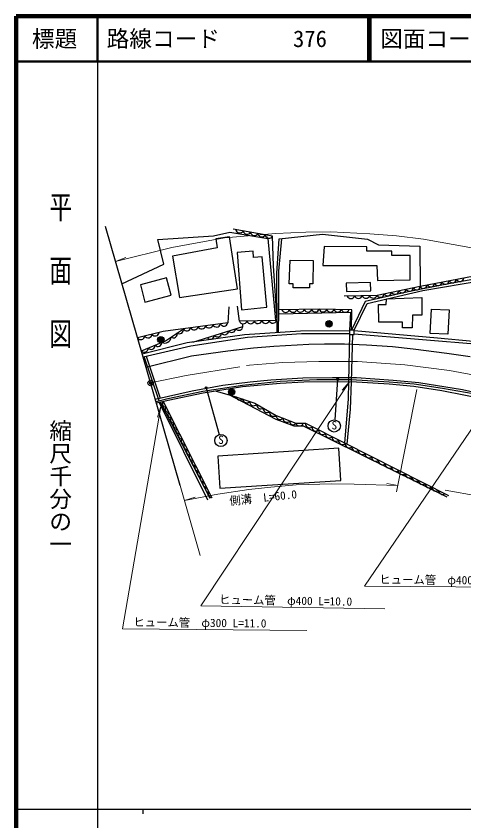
# Model space of a CAD drawing. Units: millimetres at full size, sheet at 1:1000; details may follow other scales. Extents: x 40000 to 680000, y 20000 to 380000.
# Drawn here: x 40000 to 138867, y 202409 to 380000 of the extents above; entities that cross this region are included whole.
import ezdxf
from ezdxf.enums import TextEntityAlignment as Align

# ---------------------------------------------------------------- set-up
doc = ezdxf.new("R2010")
doc.units = ezdxf.units.MM
doc.header["$LTSCALE"] = 1000
doc.header["$PDMODE"] = 32
doc.header["$PDSIZE"] = 500
doc.linetypes.add('CHAIN', pattern=[18.5, 12, -1.5, 3.5, -1.5])
for name, color, linetype, lineweight in [('M-BGD', 7, 'Continuous', 25), ('M-BGD-EXST', 7, 'Continuous', 25), ('M-BMK', 2, 'CHAIN', 13), ('M-BMK-OTRS', 5, 'Continuous', 25), ('M-BMK-SRVR', 3, 'Continuous', 25), ('M-STR-HTXT', 7, 'Continuous', 13), ('M-TTL', 2, 'Continuous', 140), ('M-TTL-BAND', 7, 'Continuous', 25), ('M-TTL-LINE', 7, 'Continuous', 50)]:
    doc.layers.add(name, color=color, linetype=linetype, lineweight=lineweight)
doc.layers.add('M-OTRS', color=6, linetype='Continuous')
doc.layers.add('M-TTL-TXT', color=7, linetype='Continuous')
doc.styles.add('@ＭＳ ゴシック', font='')
doc.styles.add('ＭＳ ゴシック', font='')
doc.styles.get('@ＭＳ ゴシック').set_extended_font_data('@MS Gothic')
doc.styles.get('ＭＳ ゴシック').set_extended_font_data('MS Gothic')

msp = doc.modelspace()

# ---------------------------------------------------------------- hatches: boundary and pattern name
at = {"layer": 'M-BGD'}
for points in [[(108391, 312094, -0.41421), (109091, 312794, -0.41421), (109791, 312094, -1)], [(71256, 308590, -0.41421), (71956, 309290, -0.41421), (72656, 308590, -1)], [(86886, 297065, -0.41421), (87586, 297765, -0.41421), (88286, 297065, -1)]]:
    msp.add_hatch(color=256, dxfattribs=at).paths.add_polyline_path(points)
at = {"layer": 'M-BGD-EXST'}
for points in [[(111205, 299926, -1), (110766, 299686, -0.41421), (110866, 300026, -0.41421)], [(82191, 298088, -1), (81752, 297849, -0.41421), (81852, 298188, -0.41421)]]:
    msp.add_hatch(color=256, dxfattribs=at).paths.add_polyline_path(points)

# ---------------------------------------------------------------- linework, layer by layer
at = {"layer": 'M-BGD'}
for p, q in [((114615, 310711), (117537, 316615)), ((97263, 312830), (97614, 312832)), ((113615, 309711), (113408, 299293)), ((114265, 309711), (113943, 299297)), ((114615, 309858), (144179, 307427)), ((71591, 295068), (68273, 304886)), ((68747, 304995), (71817, 295694)), ((72471, 294921), (83220, 273733)), ((71614, 294718), (82233, 273222)), ((82818, 273520), (71916, 294790))]:
    msp.add_line(p, q, dxfattribs=at)
for points in [[(63368, 320917), (72613, 325296), (71261, 330733), (83552, 331548), (87165, 332287), (95545, 330903), (97263, 312830), (89314, 312651), (88878, 315985)], [(97614, 312832), (96859, 324876), (96627, 331447), (87893, 332968)], [(97630, 310123), (97552, 323269), (98047, 330819), (107680, 331902), (117607, 330790), (120017, 329500), (129132, 329217), (129175, 320342)], [(97928, 310143), (98035, 315149), (98035, 323748), (98357, 327724), (98641, 330886)], [(223654, 308039), (209829, 306453), (201512, 305944), (197196, 306437), (195201, 307059), (185542, 311603), (180283, 313245), (172760, 315207), (159416, 319293), (156467, 320151), (151769, 321113), (142687, 322917), (129175, 320342), (119688, 318350), (112452, 318213)], [(222783, 306913), (201334, 305004), (193538, 306220), (179288, 312683), (165740, 315522), (156604, 318850), (152498, 320057), (142431, 322143), (135126, 320883), (126556, 319172), (117077, 317053), (114016, 310711)], [(117537, 316615), (129783, 319471), (142815, 321630), (152795, 319537), (165620, 315195), (179481, 312043), (193321, 305710), (201276, 304500), (213706, 305646), (222837, 306356)], [(86966, 315845), (86769, 312287), (72479, 310428), (66816, 308993)], [(98017, 314324), (113812, 314667), (113615, 310711)], [(114016, 310711), (114149, 315192), (106911, 315321), (98035, 315149)], [(67652, 306101), (73008, 308366), (76935, 311008)], [(79049, 308050), (90062, 311516), (90049, 312097)], [(113615, 310558), (102827, 310471), (90434, 309640), (77743, 307867), (67864, 305369)], [(68020, 304828), (78583, 307246), (91097, 309142), (103029, 309948), (113615, 309948)], [(144194, 307870), (140947, 308228), (133059, 308936), (114615, 310518)], [(68678, 302555), (78724, 305005), (86717, 306172), (92449, 306795), (96914, 307150), (104617, 307637), (108102, 307672), (112527, 307650), (117388, 307478), (123125, 307128), (127661, 306564), (135132, 305600), (140246, 304879)], [(70734, 295444), (78884, 297325), (85621, 298558), (91652, 299316), (96260, 299769), (103286, 300162), (109864, 300256), (115119, 300274), (123278, 299689), (128940, 299118), (138533, 297601), (148640, 295290), (159868, 292484), (177394, 287891), (194442, 283482)], [(194365, 283185), (154829, 293585), (146660, 295409), (140876, 296661), (134118, 297852), (127875, 298786), (122377, 299239), (113959, 299746), (106428, 299706), (98273, 299335), (89956, 298510), (81241, 297155), (73532, 295531), (70890, 294907)], [(144447, 295273), (134027, 297301), (127798, 298238), (122340, 298789), (113943, 299297), (103491, 299219), (98312, 298923), (90000, 298163), (81304, 296810), (73608, 295190), (70987, 294570)], [(113408, 299293), (113338, 295475), (112526, 285812)], [(113943, 299297), (113756, 293274), (113051, 285545)], [(84138, 297251), (88082, 296166), (92677, 294621), (97391, 291890), (101758, 290141), (103864, 290141), (112526, 285812), (135456, 274178)], [(135203, 273833), (103437, 289481), (101406, 289481), (97440, 290974), (86862, 296501)]]:
    msp.add_lwpolyline(points, dxfattribs=at)
for points in [[(76053, 317910), (88904, 319800), (87128, 331297), (84109, 330831), (84358, 328828), (74566, 327043)], [(119776, 321654), (126986, 321787), (126986, 327176), (122927, 327176), (122927, 328106), (117435, 328106), (117435, 329069), (108011, 329135), (107705, 324989), (119674, 324989)], [(88814, 327808), (89801, 315206), (95340, 315735), (94360, 326894), (92447, 326726), (92326, 328105)], [(100542, 326130), (105583, 326050), (105502, 320933), (104743, 320933), (104743, 320024), (101189, 320024), (101189, 320944), (100252, 320944)], [(68444, 316886), (74227, 318402), (73221, 322241), (67438, 320725)], [(112929, 319265), (118317, 319394), (118274, 321199), (112886, 321071)], [(121761, 317600), (129575, 317874), (129575, 314040), (127514, 314040), (127442, 311194), (125310, 311194), (125310, 312489), (120104, 312489), (120029, 316373), (121705, 316373)], [(131435, 309982), (131676, 315351), (135591, 315175), (135350, 309806)], [(113615, 309711), (114615, 309711), (114615, 310711), (113615, 310711)], [(84958, 275819), (111677, 277516), (111226, 284625), (84507, 282929)]]:
    msp.add_lwpolyline(points, close=True, dxfattribs=at)
for centre in [(109091, 312094), (71956, 308590), (87586, 297065)]:
    msp.add_circle(centre, 700, dxfattribs=at)
for centre, radius, start, end in [((89388, 333011), 875, 190.11897, 330.11897), ((91008, 332729), 875, 190.11897, 330.11897), ((92628, 332447), 875, 190.11897, 330.11897), ((94248, 332165), 875, 190.11897, 330.11897), ((95868, 331882), 875, 190.11897, 330.11897), ((134773, 321713), 875, 210.79159, 350.79159), ((136388, 322021), 875, 210.79159, 350.79159), ((138003, 322329), 875, 210.79159, 350.79159), ((125259, 319826), 875, 211.85453, 351.85453), ((126869, 320164), 875, 211.85453, 351.85453), ((128431, 320304), 745, 200.81234, 2.89671), ((129926, 320790), 875, 210.79159, 350.79159), ((131542, 321098), 875, 210.79159, 350.79159), ((133157, 321406), 875, 210.79159, 350.79159), ((113927, 318541), 875, 201.08409, 341.08409), ((115572, 318572), 875, 201.08409, 341.08409), ((117216, 318603), 875, 201.08409, 341.08409), ((118860, 318634), 875, 201.08409, 341.08409), ((120431, 318812), 875, 211.85453, 351.85453), ((122040, 319150), 875, 211.85453, 351.85453), ((123650, 319488), 875, 211.85453, 351.85453), ((99507, 315477), 875, 201.11548, 341.11548), ((101151, 315509), 875, 201.11548, 341.11548), ((102795, 315541), 875, 201.11548, 341.11548), ((104439, 315573), 875, 201.11548, 341.11548), ((106083, 315605), 875, 201.11548, 341.11548), ((107739, 315606), 875, 198.97864, 338.97864), ((109383, 315577), 875, 198.97864, 338.97864), ((111027, 315547), 875, 198.97864, 338.97864), ((112671, 315518), 875, 198.97864, 338.97864), ((90129, 312968), 875, 201.25194, 341.25194), ((91773, 313004), 875, 201.25194, 341.25194), ((93418, 313040), 875, 201.25194, 341.25194), ((95062, 313076), 875, 201.25194, 341.25194), ((96706, 313112), 875, 201.25194, 341.25194), ((76086, 310797), 875, 233.93222, 13.93222), ((77712, 311411), 875, 207.41303, 347.41303), ((79342, 311623), 875, 207.41303, 347.41303), ((80973, 311835), 875, 207.41303, 347.41303), ((82604, 312047), 875, 207.41303, 347.41303), ((84235, 312259), 875, 207.41303, 347.41303), ((85865, 312472), 875, 207.41303, 347.41303), ((87619, 311061), 875, 217.4684, 357.4684), ((89188, 311554), 875, 217.4684, 357.4684), ((67539, 309485), 875, 214.21552, 354.21551), ((69133, 309889), 875, 214.21552, 354.21551), ((70728, 310293), 875, 214.21552, 354.21551), ((72844, 309223), 1364, 241.64855, 357.87541), ((74721, 309879), 875, 233.93222, 13.93222), ((82913, 309580), 875, 217.4684, 357.4684), ((84482, 310073), 875, 217.4684, 357.4684), ((86051, 310567), 875, 217.4684, 357.4684), ((69808, 307337), 875, 222.92561, 2.92561), ((71322, 307978), 875, 222.92561, 2.92561), ((68293, 306697), 875, 222.92561, 2.92561), ((72982, 294443), 700, 136.89782, 276.89782), ((89434, 296299), 993, 195.55919, 307.29201), ((90911, 295531), 875, 181.4256, 321.4256), ((92440, 294874), 852, 172.51813, 323.18349), ((73577, 293269), 700, 136.89782, 276.89782), ((93984, 294210), 875, 169.91281, 309.91281), ((95407, 293385), 875, 169.91281, 309.91281), ((74173, 292096), 700, 136.89782, 276.89782), ((74768, 290923), 700, 136.89782, 276.89782), ((96830, 292561), 875, 169.91281, 309.91281), ((98266, 291862), 875, 178.18026, 318.18026), ((99792, 291251), 875, 178.18026, 318.18026), ((75363, 289749), 700, 136.89782, 276.89782), ((101159, 290548), 724, 170.53184, 325.82868), ((102580, 290441), 875, 200, 340), ((104733, 290038), 875, 173.19144, 313.19144), ((75958, 288576), 700, 136.89782, 276.89782), ((76553, 287403), 700, 136.89782, 276.89782), ((106201, 289296), 875, 173.19144, 313.19144), ((107669, 288554), 875, 173.19144, 313.19144), ((109136, 287813), 875, 173.19144, 313.19144), ((77149, 286230), 700, 136.89782, 276.89782), ((110604, 287071), 875, 173.19144, 313.19144), ((112072, 286329), 875, 173.19144, 313.19144), ((77744, 285056), 700, 136.89782, 276.89782), ((78339, 283883), 700, 136.89782, 276.89782), ((113539, 285588), 875, 173.19144, 313.19144), ((115007, 284846), 875, 173.19144, 313.19144), ((116475, 284104), 875, 173.19144, 313.19144), ((78934, 282710), 700, 136.89782, 276.89782), ((117943, 283362), 875, 173.19144, 313.19144), ((119410, 282621), 875, 173.19144, 313.19144), ((79529, 281537), 700, 136.89782, 276.89782), ((80124, 280363), 700, 136.89782, 276.89782), ((120878, 281879), 875, 173.19144, 313.19144), ((122349, 281143), 877, 173.54002, 312.84286), ((80720, 279190), 700, 136.89782, 276.89782), ((123828, 280424), 886, 175.12793, 311.25495), ((125308, 279707), 897, 176.74611, 309.63677), ((126789, 278991), 909, 178.39479, 307.98809), ((81315, 278017), 700, 136.89782, 276.89782), ((81910, 276843), 700, 136.89782, 276.89782), ((128270, 278276), 922, 180.07413, 306.30875), ((129752, 277562), 936, 181.78425, 304.59863), ((82505, 275670), 700, 136.89782, 276.89782), ((131234, 276850), 953, 183.52522, 302.85766), ((132718, 276139), 971, 185.29706, 301.08582), ((134202, 275430), 991, 187.10191, 299.28097), ((83100, 274497), 700, 136.89782, 276.89782)]:
    msp.add_arc(centre, radius, start, end, dxfattribs=at)
at = {"layer": 'M-BGD-EXST'}
for p, q in [((110985, 299806), (110346, 290900)), ((81971, 297968), (84860, 287645))]:
    msp.add_line(p, q, dxfattribs=at)
for centre, radius in [((110985, 299806), 250), ((81971, 297968), 250), ((110249, 289554), 1350), ((85224, 286345), 1350)]:
    msp.add_circle(centre, radius, dxfattribs=at)
at = {"layer": 'M-BMK'}
msp.add_lwpolyline([(69694, 299041), (77578, 300717), (91562, 302985), (98925, 303563), (106816, 303797), (115407, 303797), (125854, 303056), (135651, 301833), (142369, 300562)], dxfattribs=at)
at = {"layer": 'M-BMK-OTRS'}
msp.add_line((76230, 276441), (59717, 333542), dxfattribs=at)
at = {"layer": 'M-BMK-SRVR'}
msp.add_circle((69694, 299041), 600, dxfattribs=at)
at = {"layer": 'M-OTRS'}
msp.add_point((69694, 299041), dxfattribs=at)
at = {"layer": 'M-STR-HTXT'}
for p, q in [((61951, 325817), (64223, 326746)), ((113593, 299279), (111965, 297442)), ((124007, 274991), (128458, 297616)), ((71978, 293832), (71225, 291495)), ((76230, 276441), (80629, 260969)), ((124294, 276450), (121874, 276863)), ((142130, 274097), (134759, 275387)), ((77185, 273081), (79507, 273877))]:
    msp.add_line(p, q, dxfattribs=at)
for points in [[(61951, 325817), (74371, 328971), (85986, 331065), (97330, 332058), (103996, 332326), (109520, 332368), (118101, 331987), (123968, 331476), (129974, 330767), (140207, 328955), (146680, 327385), (150850, 326277), (180423, 319232), (213875, 311297)], [(113593, 299279), (80815, 249847), (121422, 249233)], [(144675, 294865), (116926, 254224), (157188, 253946)], [(71978, 293832), (63456, 244825), (104174, 244448)], [(77185, 273081), (84530, 274498), (91378, 275515), (96253, 276052), (101852, 276540), (109716, 276807), (114650, 276735), (124294, 276450)]]:
    msp.add_lwpolyline(points, dxfattribs=at)
at = {"layer": 'M-TTL'}
for p, q in [((40000, 380000), (40000, 20000)), ((680000, 380000), (40000, 380000))]:
    msp.add_line(p, q, dxfattribs=at)
at = {"layer": 'M-TTL-BAND'}
for p, q in [((58000, 370000), (58000, 20000)), ((40000, 205000), (579000, 205000)), ((68000, 205000), (68000, 204000))]:
    msp.add_line(p, q, dxfattribs=at)
at = {"layer": 'M-TTL-LINE'}
for p, q in [((58000, 380000), (58000, 370000)), ((117750, 380000), (117750, 370000)), ((118250, 380000), (118250, 370000)), ((40000, 370000), (680000, 370000))]:
    msp.add_line(p, q, dxfattribs=at)

# ---------------------------------------------------------------- texts
at = {"layer": 'M-BGD-EXST', "style": 'ＭＳ ゴシック'}
for p in [(109594, 288261), (84569, 285053)]:
    msp.add_text('S', height=1833, rotation=358.508, dxfattribs=at).set_placement(p, align=Align.BOTTOM_LEFT)
at = {"layer": 'M-STR-HTXT', "style": 'ＭＳ ゴシック'}
for s, rotation, p in [('側溝\u3000L=60.0', 6.017, (87249, 271504)), ('ヒューム管\u3000φ400\u3000L=10.3', 359.605, (120209, 254201)), ('ヒューム管\u3000φ400 L=10.0', 359.135, (84811, 249786)), ('ヒューム管\u3000φ300 L=11.0', 359.47, (65895, 244803))]:
    msp.add_text(s, height=1833, rotation=rotation, dxfattribs=at).set_placement(p, align=Align.BOTTOM_LEFT)
at = {"layer": 'M-TTL-BAND', "style": '@ＭＳ ゴシック', "width": 1.4}
msp.add_text('平  面  図', height=3666, rotation=270, dxfattribs=at).set_placement((49777, 306475), align=Align.MIDDLE_RIGHT)
at = {"layer": 'M-TTL-BAND', "style": '@ＭＳ ゴシック'}
msp.add_text('縮尺千分の一', height=3666, rotation=270, dxfattribs=at).set_placement((49777, 261030), align=Align.MIDDLE_RIGHT)
at = {"layer": 'M-TTL-TXT', "style": 'ＭＳ ゴシック'}
msp.add_text('標題', height=3666, dxfattribs=at).set_placement((48500, 375000), align=Align.MIDDLE_CENTER)
for s, p in [('路線コード', (60000, 375000)), ('376', (101142, 375000)), ('図面コード', (120380, 375000))]:
    msp.add_text(s, height=3666, dxfattribs=at).set_placement(p, align=Align.MIDDLE_LEFT)

doc.saveas('drawing.dxf')
